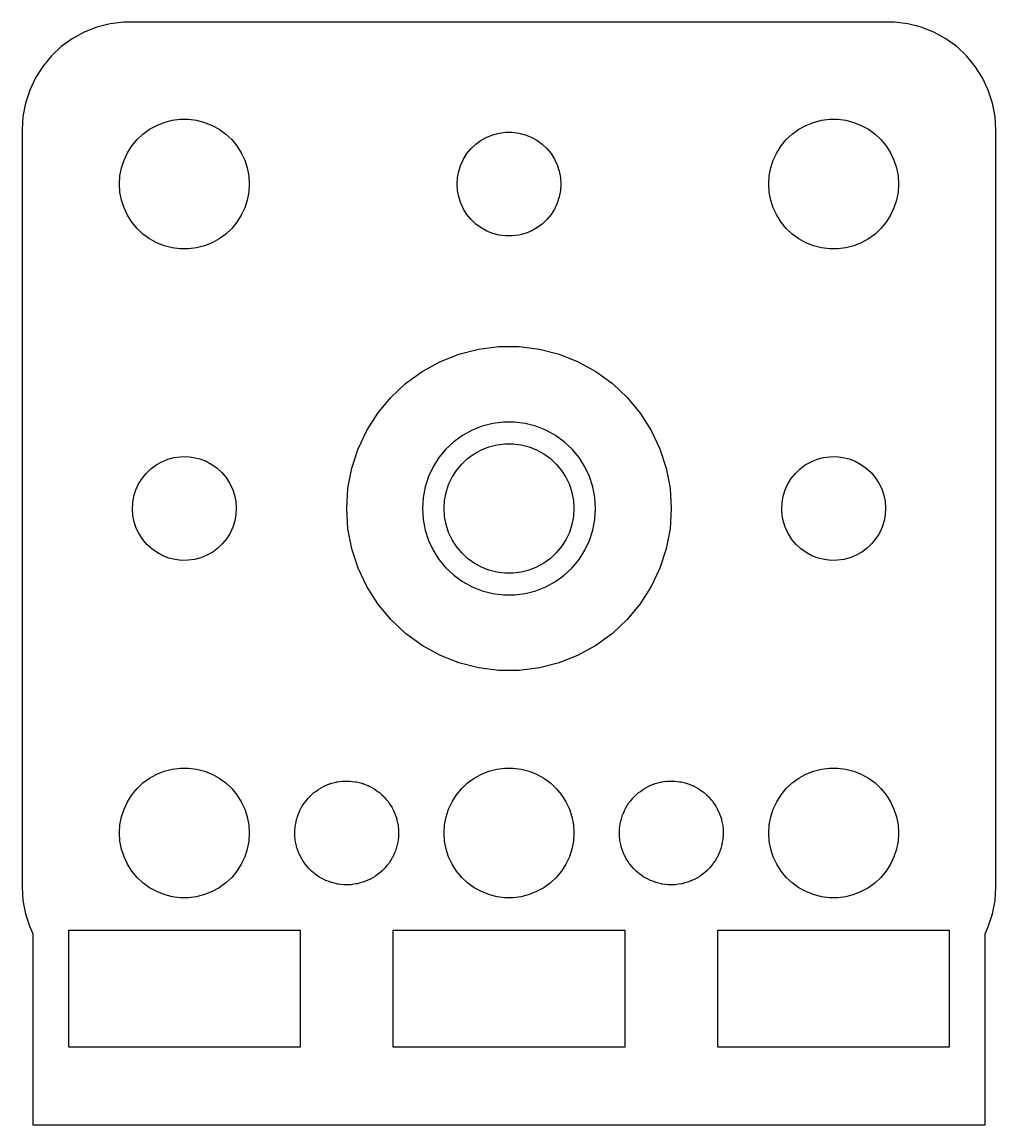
# Model space of a CAD drawing. Header units: metres. Extents: x -22 to 22, y -28 to 184.
# Drawn here: x -22.5 to 22.5, y -28.5 to 22.5 of the extents above; entities that cross this region are included whole.
import ezdxf

# ---------------------------------------------------------------- set-up
doc = ezdxf.new("R2010")
doc.units = ezdxf.units.M

msp = doc.modelspace()

# ---------------------------------------------------------------- linework, layer by layer
for p, q in [((-17.8139, 22.4901), (-18.4369, 22.4114)), ((17.8139, 22.4901), (-17.8139, 22.4901)), ((18.4369, 22.4114), (17.8139, 22.4901)), ((-19.6289, 22.0241), (-20.1791, 21.7216)), ((-19.0451, 22.2553), (-19.6289, 22.0241)), ((-18.4369, 22.4114), (-19.0451, 22.2553)), ((19.0451, 22.2553), (18.4369, 22.4114)), ((19.6289, 22.0241), (19.0451, 22.2553)), ((20.1791, 21.7216), (19.6289, 22.0241)), ((-20.1791, 21.7216), (-20.6871, 21.3526)), ((20.6871, 21.3526), (20.1791, 21.7216)), ((-21.1448, 20.9227), (-21.5451, 20.4389)), ((-20.6871, 21.3526), (-21.1448, 20.9227)), ((21.1448, 20.9227), (20.6871, 21.3526)), ((21.5451, 20.4389), (21.1448, 20.9227)), ((-21.5451, 20.4389), (-21.8815, 19.9088)), ((21.8815, 19.9088), (21.5451, 20.4389)), ((-21.8815, 19.9088), (-22.1489, 19.3406)), ((22.1489, 19.3406), (21.8815, 19.9088)), ((-22.1489, 19.3406), (-22.3429, 18.7434)), ((22.3429, 18.7434), (22.1489, 19.3406)), ((-22.3429, 18.7434), (-22.4606, 18.1267)), ((22.4606, 18.1267), (22.3429, 18.7434)), ((-22.4606, 18.1267), (-22.5, 17.5)), ((-16.2773, 17.7145), (-15.927, 17.8532)), ((-15.927, 17.8532), (-15.5621, 17.9469)), ((-15.5621, 17.9469), (-15.1884, 17.9941)), ((-15.1884, 17.9941), (-14.8116, 17.9941)), ((-14.8116, 17.9941), (-14.4379, 17.9469)), ((-14.4379, 17.9469), (-14.0729, 17.8532)), ((-14.0729, 17.8532), (-13.7227, 17.7145)), ((13.7227, 17.7145), (14.0729, 17.8532)), ((14.0729, 17.8532), (14.4379, 17.9469)), ((14.4379, 17.9469), (14.8116, 17.9941)), ((14.8116, 17.9941), (15.1884, 17.9941)), ((15.1884, 17.9941), (15.5621, 17.9469)), ((15.5621, 17.9469), (15.927, 17.8532)), ((15.927, 17.8532), (16.2773, 17.7145)), ((22.5, 17.5), (22.4606, 18.1267)), ((-22.5, 17.5), (-22.5, -17.5)), ((-16.9123, 17.3115), (-16.6075, 17.533)), ((-16.6075, 17.533), (-16.2773, 17.7145)), ((-13.7227, 17.7145), (-13.3925, 17.533)), ((-13.3925, 17.533), (-13.0877, 17.3115)), ((-0.741638, 17.2825), (-0.449707, 17.3575)), ((-0.449707, 17.3575), (-0.150696, 17.3953)), ((-0.150696, 17.3953), (0.150696, 17.3953)), ((0.150696, 17.3953), (0.449707, 17.3575)), ((0.449707, 17.3575), (0.741638, 17.2825)), ((13.0877, 17.3115), (13.3925, 17.533)), ((13.3925, 17.533), (13.7227, 17.7145)), ((16.2773, 17.7145), (16.6075, 17.533)), ((16.6075, 17.533), (16.9123, 17.3115)), ((22.5, -17.5), (22.5, 17.5)), ((-17.427, 16.7634), (-17.1869, 17.0536)), ((-17.1869, 17.0536), (-16.9123, 17.3115)), ((-13.0877, 17.3115), (-12.8131, 17.0536)), ((-12.8131, 17.0536), (-12.5729, 16.7634)), ((-1.74951, 16.6429), (-1.52982, 16.8492)), ((-1.52982, 16.8492), (-1.28598, 17.0264)), ((-1.28598, 17.0264), (-1.02187, 17.1716)), ((-1.02187, 17.1716), (-0.741638, 17.2825)), ((0.741638, 17.2825), (1.02187, 17.1716)), ((1.02187, 17.1716), (1.28598, 17.0264)), ((1.28598, 17.0264), (1.52982, 16.8492)), ((1.52982, 16.8492), (1.74951, 16.6429)), ((12.5729, 16.7634), (12.8131, 17.0536)), ((12.8131, 17.0536), (13.0877, 17.3115)), ((16.9123, 17.3115), (17.1869, 17.0536)), ((17.1869, 17.0536), (17.427, 16.7634)), ((-17.7893, 16.1044), (-17.6289, 16.4453)), ((-17.6289, 16.4453), (-17.427, 16.7634)), ((-12.5729, 16.7634), (-12.3711, 16.4453)), ((-12.3711, 16.4453), (-12.2107, 16.1044)), ((-2.10313, 16.1562), (-1.94164, 16.4107)), ((-1.94164, 16.4107), (-1.74951, 16.6429)), ((1.74951, 16.6429), (1.94164, 16.4107)), ((1.94164, 16.4107), (2.10313, 16.1562)), ((12.2107, 16.1044), (12.3711, 16.4453)), ((12.3711, 16.4453), (12.5729, 16.7634)), ((17.427, 16.7634), (17.6289, 16.4453)), ((17.6289, 16.4453), (17.7893, 16.1044)), ((-17.9057, 15.7461), (-17.7893, 16.1044)), ((-12.2107, 16.1044), (-12.0942, 15.7461)), ((-2.32458, 15.5968), (-2.23146, 15.8835)), ((-2.23146, 15.8835), (-2.10313, 16.1562)), ((2.10313, 16.1562), (2.23146, 15.8835)), ((2.23146, 15.8835), (2.32458, 15.5968)), ((12.0942, 15.7461), (12.2107, 16.1044)), ((17.7893, 16.1044), (17.9057, 15.7461)), ((-18, 15), (-17.9763, 15.376)), ((-17.9763, 15.376), (-17.9057, 15.7461)), ((-12.0942, 15.7461), (-12.0237, 15.376)), ((-12.0237, 15.376), (-12, 15)), ((-2.39999, 15), (-2.38107, 15.3008)), ((-2.38107, 15.3008), (-2.32458, 15.5968)), ((2.32458, 15.5968), (2.38107, 15.3008)), ((2.38107, 15.3008), (2.39999, 15)), ((12, 15), (12.0237, 15.376)), ((12.0237, 15.376), (12.0942, 15.7461)), ((17.9057, 15.7461), (17.9763, 15.376)), ((17.9763, 15.376), (18, 15)), ((-17.9763, 14.624), (-18, 15)), ((-12, 15), (-12.0237, 14.624)), ((-2.38107, 14.6992), (-2.39999, 15)), ((2.39999, 15), (2.38107, 14.6992)), ((12.0237, 14.624), (12, 15)), ((18, 15), (17.9763, 14.624)), ((-17.9057, 14.2539), (-17.9763, 14.624)), ((-12.0237, 14.624), (-12.0942, 14.2539)), ((-2.32458, 14.4031), (-2.38107, 14.6992)), ((-2.23146, 14.1165), (-2.32458, 14.4031)), ((2.32458, 14.4031), (2.23146, 14.1165)), ((2.38107, 14.6992), (2.32458, 14.4031)), ((12.0942, 14.2539), (12.0237, 14.624)), ((17.9763, 14.624), (17.9057, 14.2539)), ((-17.7893, 13.8956), (-17.9057, 14.2539)), ((-17.6289, 13.5547), (-17.7893, 13.8956)), ((-12.2107, 13.8956), (-12.3711, 13.5547)), ((-12.0942, 14.2539), (-12.2107, 13.8956)), ((-2.10313, 13.8438), (-2.23146, 14.1165)), ((-1.94164, 13.5893), (-2.10313, 13.8438)), ((2.10313, 13.8438), (1.94164, 13.5893)), ((2.23146, 14.1165), (2.10313, 13.8438)), ((12.2107, 13.8956), (12.0942, 14.2539)), ((12.3711, 13.5547), (12.2107, 13.8956)), ((17.7893, 13.8956), (17.6289, 13.5547)), ((17.9057, 14.2539), (17.7893, 13.8956)), ((-17.427, 13.2366), (-17.6289, 13.5547)), ((-12.3711, 13.5547), (-12.5729, 13.2366)), ((-1.74951, 13.3571), (-1.94164, 13.5893)), ((-1.52982, 13.1508), (-1.74951, 13.3571)), ((1.74951, 13.3571), (1.52982, 13.1508)), ((1.94164, 13.5893), (1.74951, 13.3571)), ((12.5729, 13.2366), (12.3711, 13.5547)), ((17.6289, 13.5547), (17.427, 13.2366)), ((-17.1869, 12.9464), (-17.427, 13.2366)), ((-16.9123, 12.6884), (-17.1869, 12.9464)), ((-12.8131, 12.9464), (-13.0877, 12.6884)), ((-12.5729, 13.2366), (-12.8131, 12.9464)), ((-1.28598, 12.9736), (-1.52982, 13.1508)), ((-1.02187, 12.8284), (-1.28598, 12.9736)), ((-0.741638, 12.7175), (-1.02187, 12.8284)), ((1.02187, 12.8284), (0.741638, 12.7175)), ((1.28598, 12.9736), (1.02187, 12.8284)), ((1.52982, 13.1508), (1.28598, 12.9736)), ((12.8131, 12.9464), (12.5729, 13.2366)), ((13.0877, 12.6884), (12.8131, 12.9464)), ((17.1869, 12.9464), (16.9123, 12.6884)), ((17.427, 13.2366), (17.1869, 12.9464)), ((-16.6075, 12.467), (-16.9123, 12.6884)), ((-16.2773, 12.2855), (-16.6075, 12.467)), ((-15.927, 12.1468), (-16.2773, 12.2855)), ((-13.7227, 12.2855), (-14.0729, 12.1468)), ((-13.3925, 12.467), (-13.7227, 12.2855)), ((-13.0877, 12.6884), (-13.3925, 12.467)), ((-0.449707, 12.6425), (-0.741638, 12.7175)), ((-0.150696, 12.6047), (-0.449707, 12.6425)), ((0.150696, 12.6047), (-0.150696, 12.6047)), ((0.449707, 12.6425), (0.150696, 12.6047)), ((0.741638, 12.7175), (0.449707, 12.6425)), ((13.3925, 12.467), (13.0877, 12.6884)), ((13.7227, 12.2855), (13.3925, 12.467)), ((14.0729, 12.1468), (13.7227, 12.2855)), ((16.2773, 12.2855), (15.927, 12.1468)), ((16.6075, 12.467), (16.2773, 12.2855)), ((16.9123, 12.6884), (16.6075, 12.467)), ((-15.5621, 12.0531), (-15.927, 12.1468)), ((-15.1884, 12.0059), (-15.5621, 12.0531)), ((-14.8116, 12.0059), (-15.1884, 12.0059)), ((-14.4379, 12.0531), (-14.8116, 12.0059)), ((-14.0729, 12.1468), (-14.4379, 12.0531)), ((14.4379, 12.0531), (14.0729, 12.1468)), ((14.8116, 12.0059), (14.4379, 12.0531)), ((15.1884, 12.0059), (14.8116, 12.0059)), ((15.5621, 12.0531), (15.1884, 12.0059)), ((15.927, 12.1468), (15.5621, 12.0531)), ((-2.31763, 7.13292), (-1.40535, 7.36714)), ((-1.40535, 7.36714), (-0.470917, 7.4852)), ((-0.470917, 7.4852), (0.470917, 7.4852)), ((0.470917, 7.4852), (1.40535, 7.36714)), ((1.40535, 7.36714), (2.31763, 7.13292)), ((-4.01869, 6.33246), (-3.19334, 6.78619)), ((-3.19334, 6.78619), (-2.31763, 7.13292)), ((2.31763, 7.13292), (3.19334, 6.78619)), ((3.19334, 6.78619), (4.01869, 6.33246)), ((-4.78067, 5.77884), (-4.01869, 6.33246)), ((4.01869, 6.33246), (4.78067, 5.77884)), ((-5.46725, 5.13409), (-4.78067, 5.77884)), ((4.78067, 5.77884), (5.46725, 5.13409)), ((-6.06763, 4.40839), (-5.46725, 5.13409)), ((5.46725, 5.13409), (6.06763, 4.40839)), ((-6.5723, 3.61314), (-6.06763, 4.40839)), ((6.06763, 4.40839), (6.5723, 3.61314)), ((-6.97331, 2.76093), (-6.5723, 3.61314)), ((-1.70311, 3.61929), (-2.1433, 3.3773)), ((-1.23605, 3.80421), (-1.70311, 3.61929)), ((-0.749512, 3.92914), (-1.23605, 3.80421)), ((-0.25116, 3.9921), (-0.749512, 3.92914)), ((0.25116, 3.9921), (-0.25116, 3.9921)), ((0.749512, 3.92914), (0.25116, 3.9921)), ((1.23605, 3.80421), (0.749512, 3.92914)), ((1.70311, 3.61929), (1.23605, 3.80421)), ((2.1433, 3.3773), (1.70311, 3.61929)), ((6.5723, 3.61314), (6.97331, 2.76093)), ((-2.54968, 3.08205), (-2.91586, 2.73817)), ((-2.1433, 3.3773), (-2.54968, 3.08205)), ((2.54968, 3.08205), (2.1433, 3.3773)), ((2.91586, 2.73817), (2.54968, 3.08205)), ((-7.26436, 1.86517), (-6.97331, 2.76093)), ((-2.91586, 2.73817), (-3.23605, 2.35114)), ((-1.60747, 2.53297), (-1.27733, 2.71448)), ((-1.27733, 2.71448), (-0.927048, 2.85316)), ((-0.927048, 2.85316), (-0.562134, 2.94685)), ((-0.562134, 2.94685), (-0.18837, 2.99408)), ((-0.18837, 2.99408), (0.18837, 2.99408)), ((0.18837, 2.99408), (0.562134, 2.94685)), ((0.562134, 2.94685), (0.927048, 2.85316)), ((0.927048, 2.85316), (1.27733, 2.71448)), ((1.27733, 2.71448), (1.60747, 2.53297)), ((3.23605, 2.35114), (2.91586, 2.73817)), ((6.97331, 2.76093), (7.26436, 1.86517)), ((-16.3071, 2.0128), (-16.0445, 2.16075)), ((-16.0445, 2.16075), (-15.7655, 2.27464)), ((-15.7655, 2.27464), (-15.4744, 2.35265)), ((-15.4744, 2.35265), (-15.1758, 2.39355)), ((-15.1758, 2.39355), (-14.8744, 2.3967)), ((-14.8744, 2.3967), (-14.575, 2.36206)), ((-14.575, 2.36206), (-14.2823, 2.29018)), ((-14.2823, 2.29018), (-14.0009, 2.18216)), ((-14.0009, 2.18216), (-13.7353, 2.03973)), ((-13.7353, 2.03973), (-13.4896, 1.86514)), ((-3.23605, 2.35114), (-3.50522, 1.927)), ((-2.42705, 1.76335), (-2.1869, 2.05363)), ((-2.1869, 2.05363), (-1.91226, 2.31154)), ((-1.91226, 2.31154), (-1.60747, 2.53297)), ((1.60747, 2.53297), (1.91226, 2.31154)), ((1.91226, 2.31154), (2.1869, 2.05363)), ((2.1869, 2.05363), (2.42705, 1.76335)), ((3.50522, 1.927), (3.23605, 2.35114)), ((13.6929, 2.0128), (13.9554, 2.16075)), ((13.9554, 2.16075), (14.2345, 2.27464)), ((14.2345, 2.27464), (14.5256, 2.35265)), ((14.5256, 2.35265), (14.8242, 2.39355)), ((14.8242, 2.39355), (15.1256, 2.3967)), ((15.1256, 2.3967), (15.425, 2.36206)), ((15.425, 2.36206), (15.7177, 2.29018)), ((15.7177, 2.29018), (15.9991, 2.18216)), ((15.9991, 2.18216), (16.2647, 2.03973)), ((16.2647, 2.03973), (16.5104, 1.86514)), ((-16.9563, 1.39027), (-16.7666, 1.6245)), ((-16.7666, 1.6245), (-16.5491, 1.8331)), ((-16.5491, 1.8331), (-16.3071, 2.0128)), ((-13.4896, 1.86514), (-13.2678, 1.66113)), ((-13.2678, 1.66113), (-13.0732, 1.43094)), ((-7.44086, 0.939987), (-7.26436, 1.86517)), ((-3.50522, 1.927), (-3.7191, 1.47249)), ((-2.62891, 1.44525), (-2.42705, 1.76335)), ((2.42705, 1.76335), (2.62891, 1.44525)), ((3.7191, 1.47249), (3.50522, 1.927)), ((7.26436, 1.86517), (7.44086, 0.939987)), ((13.0437, 1.39027), (13.2334, 1.6245)), ((13.2334, 1.6245), (13.4509, 1.8331)), ((13.4509, 1.8331), (13.6929, 2.0128)), ((16.5104, 1.86514), (16.7322, 1.66113)), ((16.7322, 1.66113), (16.9268, 1.43094)), ((-17.2406, 0.860077), (-17.1151, 1.13411)), ((-17.1151, 1.13411), (-16.9563, 1.39027)), ((-13.0732, 1.43094), (-12.9091, 1.17816)), ((-12.9091, 1.17816), (-12.7779, 0.906815)), ((-3.7191, 1.47249), (-3.87433, 0.994751)), ((-2.90575, 0.746063), (-2.78932, 1.10437)), ((-2.78932, 1.10437), (-2.62891, 1.44525)), ((2.62891, 1.44525), (2.78932, 1.10437)), ((2.78932, 1.10437), (2.90575, 0.746063)), ((3.87433, 0.994751), (3.7191, 1.47249)), ((12.7594, 0.860077), (12.8849, 1.13411)), ((12.8849, 1.13411), (13.0437, 1.39027)), ((16.9268, 1.43094), (17.0909, 1.17816)), ((17.0909, 1.17816), (17.2221, 0.906815)), ((-17.3841, 0.275848), (-17.3307, 0.572479)), ((-17.3307, 0.572479), (-17.2406, 0.860077)), ((-12.7779, 0.906815), (-12.6818, 0.621155)), ((-12.6818, 0.621155), (-12.6222, 0.325714)), ((-7.5, 0), (-7.44086, 0.939987)), ((-3.87433, 0.994751), (-3.96844, 0.501328)), ((-2.97633, 0.375992), (-2.90575, 0.746063)), ((2.90575, 0.746063), (2.97633, 0.375992)), ((3.96844, 0.501328), (3.87433, 0.994751)), ((7.44086, 0.939987), (7.5, 0)), ((12.6159, 0.275848), (12.6693, 0.572479)), ((12.6693, 0.572479), (12.7594, 0.860077)), ((17.2221, 0.906815), (17.3182, 0.621155)), ((17.3182, 0.621155), (17.3778, 0.325714)), ((-17.3999, -0.025131), (-17.3841, 0.275848)), ((-12.6222, 0.325714), (-12.6001, 0.025131)), ((-12.6001, 0.025131), (-12.6159, -0.275848)), ((-7.44086, -0.939987), (-7.5, 0)), ((-3.96844, 0.501328), (-4, 0)), ((-4, 0), (-3.96844, -0.501328)), ((-3, 0), (-2.97633, 0.375992)), ((-2.97633, -0.375992), (-3, 0)), ((2.97633, 0.375992), (3, 0)), ((3, 0), (2.97633, -0.375992)), ((4, 0), (3.96844, 0.501328)), ((3.96844, -0.501328), (4, 0)), ((7.5, 0), (7.44086, -0.939987)), ((12.6001, -0.025131), (12.6159, 0.275848)), ((17.3778, 0.325714), (17.3999, 0.025131)), ((17.3999, 0.025131), (17.3841, -0.275848)), ((-17.3778, -0.325714), (-17.3999, -0.025131)), ((-17.3182, -0.621155), (-17.3778, -0.325714)), ((-12.6159, -0.275848), (-12.6693, -0.572479)), ((-3.96844, -0.501328), (-3.87433, -0.994751)), ((-2.90575, -0.746063), (-2.97633, -0.375992)), ((2.97633, -0.375992), (2.90575, -0.746063)), ((3.87433, -0.994751), (3.96844, -0.501328)), ((12.6222, -0.325714), (12.6001, -0.025131)), ((12.6818, -0.621155), (12.6222, -0.325714)), ((17.3841, -0.275848), (17.3307, -0.572479)), ((-17.2221, -0.906815), (-17.3182, -0.621155)), ((-17.0909, -1.17816), (-17.2221, -0.906815)), ((-12.7594, -0.860077), (-12.8849, -1.13411)), ((-12.6693, -0.572479), (-12.7594, -0.860077)), ((-7.26436, -1.86517), (-7.44086, -0.939987)), ((-3.87433, -0.994751), (-3.7191, -1.47249)), ((-2.78932, -1.10437), (-2.90575, -0.746063)), ((2.90575, -0.746063), (2.78932, -1.10437)), ((3.7191, -1.47249), (3.87433, -0.994751)), ((7.44086, -0.939987), (7.26436, -1.86517)), ((12.7779, -0.906815), (12.6818, -0.621155)), ((12.9091, -1.17816), (12.7779, -0.906815)), ((17.2406, -0.860077), (17.1151, -1.13411)), ((17.3307, -0.572479), (17.2406, -0.860077)), ((-16.9268, -1.43094), (-17.0909, -1.17816)), ((-16.7322, -1.66113), (-16.9268, -1.43094)), ((-13.0437, -1.39027), (-13.2334, -1.6245)), ((-12.8849, -1.13411), (-13.0437, -1.39027)), ((-3.7191, -1.47249), (-3.50522, -1.927)), ((-2.62891, -1.44525), (-2.78932, -1.10437)), ((-2.42705, -1.76335), (-2.62891, -1.44525)), ((2.62891, -1.44525), (2.42705, -1.76335)), ((2.78932, -1.10437), (2.62891, -1.44525)), ((3.50522, -1.927), (3.7191, -1.47249)), ((13.0732, -1.43094), (12.9091, -1.17816)), ((13.2678, -1.66113), (13.0732, -1.43094)), ((16.9563, -1.39027), (16.7666, -1.6245)), ((17.1151, -1.13411), (16.9563, -1.39027)), ((-16.5104, -1.86514), (-16.7322, -1.66113)), ((-16.2647, -2.03973), (-16.5104, -1.86514)), ((-13.6929, -2.0128), (-13.9554, -2.16075)), ((-13.4509, -1.8331), (-13.6929, -2.0128)), ((-13.2334, -1.6245), (-13.4509, -1.8331)), ((-6.97331, -2.76093), (-7.26436, -1.86517)), ((-3.50522, -1.927), (-3.23605, -2.35114)), ((-2.1869, -2.05363), (-2.42705, -1.76335)), ((2.42705, -1.76335), (2.1869, -2.05363)), ((3.23605, -2.35114), (3.50522, -1.927)), ((7.26436, -1.86517), (6.97331, -2.76093)), ((13.4896, -1.86514), (13.2678, -1.66113)), ((13.7353, -2.03973), (13.4896, -1.86514)), ((16.3071, -2.0128), (16.0445, -2.16075)), ((16.5491, -1.8331), (16.3071, -2.0128)), ((16.7666, -1.6245), (16.5491, -1.8331)), ((-15.9991, -2.18216), (-16.2647, -2.03973)), ((-15.7177, -2.29018), (-15.9991, -2.18216)), ((-15.425, -2.36206), (-15.7177, -2.29018)), ((-15.1256, -2.3967), (-15.425, -2.36206)), ((-14.8242, -2.39355), (-15.1256, -2.3967)), ((-14.5256, -2.35265), (-14.8242, -2.39355)), ((-14.2345, -2.27464), (-14.5256, -2.35265)), ((-13.9554, -2.16075), (-14.2345, -2.27464)), ((-3.23605, -2.35114), (-2.91586, -2.73817)), ((-1.91226, -2.31154), (-2.1869, -2.05363)), ((-1.60747, -2.53297), (-1.91226, -2.31154)), ((-1.27733, -2.71448), (-1.60747, -2.53297)), ((1.60747, -2.53297), (1.27733, -2.71448)), ((1.91226, -2.31154), (1.60747, -2.53297)), ((2.1869, -2.05363), (1.91226, -2.31154)), ((2.91586, -2.73817), (3.23605, -2.35114)), ((14.0009, -2.18216), (13.7353, -2.03973)), ((14.2823, -2.29018), (14.0009, -2.18216)), ((14.575, -2.36206), (14.2823, -2.29018)), ((14.8744, -2.3967), (14.575, -2.36206)), ((15.1758, -2.39355), (14.8744, -2.3967)), ((15.4744, -2.35265), (15.1758, -2.39355)), ((15.7655, -2.27464), (15.4744, -2.35265)), ((16.0445, -2.16075), (15.7655, -2.27464)), ((-6.5723, -3.61314), (-6.97331, -2.76093)), ((-2.91586, -2.73817), (-2.54968, -3.08205)), ((-0.927048, -2.85316), (-1.27733, -2.71448)), ((-0.562134, -2.94685), (-0.927048, -2.85316)), ((-0.18837, -2.99408), (-0.562134, -2.94685)), ((0.18837, -2.99408), (-0.18837, -2.99408)), ((0.562134, -2.94685), (0.18837, -2.99408)), ((0.927048, -2.85316), (0.562134, -2.94685)), ((1.27733, -2.71448), (0.927048, -2.85316)), ((2.54968, -3.08205), (2.91586, -2.73817)), ((6.97331, -2.76093), (6.5723, -3.61314)), ((-2.54968, -3.08205), (-2.1433, -3.3773)), ((-2.1433, -3.3773), (-1.70311, -3.61929)), ((1.70311, -3.61929), (2.1433, -3.3773)), ((2.1433, -3.3773), (2.54968, -3.08205)), ((-6.06763, -4.40839), (-6.5723, -3.61314)), ((-1.70311, -3.61929), (-1.23605, -3.80421)), ((-1.23605, -3.80421), (-0.749512, -3.92914)), ((-0.749512, -3.92914), (-0.25116, -3.9921)), ((-0.25116, -3.9921), (0.25116, -3.9921)), ((0.25116, -3.9921), (0.749512, -3.92914)), ((0.749512, -3.92914), (1.23605, -3.80421)), ((1.23605, -3.80421), (1.70311, -3.61929)), ((6.5723, -3.61314), (6.06763, -4.40839)), ((-5.46725, -5.13409), (-6.06763, -4.40839)), ((6.06763, -4.40839), (5.46725, -5.13409)), ((-4.78067, -5.77884), (-5.46725, -5.13409)), ((5.46725, -5.13409), (4.78067, -5.77884)), ((-4.01869, -6.33246), (-4.78067, -5.77884)), ((4.78067, -5.77884), (4.01869, -6.33246)), ((-3.19334, -6.78619), (-4.01869, -6.33246)), ((4.01869, -6.33246), (3.19334, -6.78619)), ((-2.31763, -7.13292), (-3.19334, -6.78619)), ((-1.40535, -7.36714), (-2.31763, -7.13292)), ((2.31763, -7.13292), (1.40535, -7.36714)), ((3.19334, -6.78619), (2.31763, -7.13292)), ((-0.470917, -7.4852), (-1.40535, -7.36714)), ((0.470917, -7.4852), (-0.470917, -7.4852)), ((1.40535, -7.36714), (0.470917, -7.4852)), ((-16.2773, -12.2855), (-15.927, -12.1468)), ((-15.927, -12.1468), (-15.5621, -12.0531)), ((-15.5621, -12.0531), (-15.1884, -12.0059)), ((-15.1884, -12.0059), (-14.8116, -12.0059)), ((-14.8116, -12.0059), (-14.4379, -12.0531)), ((-14.4379, -12.0531), (-14.0729, -12.1468)), ((-14.0729, -12.1468), (-13.7227, -12.2855)), ((-1.27733, -12.2855), (-0.927048, -12.1468)), ((-0.927048, -12.1468), (-0.562134, -12.0531)), ((-0.562134, -12.0531), (-0.18837, -12.0059)), ((-0.18837, -12.0059), (0.18837, -12.0059)), ((0.18837, -12.0059), (0.562134, -12.0531)), ((0.562134, -12.0531), (0.927048, -12.1468)), ((0.927048, -12.1468), (1.27733, -12.2855)), ((13.7227, -12.2855), (14.0729, -12.1468)), ((14.0729, -12.1468), (14.4379, -12.0531)), ((14.4379, -12.0531), (14.8116, -12.0059)), ((14.8116, -12.0059), (15.1884, -12.0059)), ((15.1884, -12.0059), (15.5621, -12.0531)), ((15.5621, -12.0531), (15.927, -12.1468)), ((15.927, -12.1468), (16.2773, -12.2855)), ((-17.1869, -12.9464), (-16.9123, -12.6884)), ((-16.9123, -12.6884), (-16.6075, -12.467)), ((-16.6075, -12.467), (-16.2773, -12.2855)), ((-13.7227, -12.2855), (-13.3925, -12.467)), ((-13.3925, -12.467), (-13.0877, -12.6884)), ((-13.0877, -12.6884), (-12.8131, -12.9464)), ((-8.40508, -12.7822), (-8.28928, -12.7335)), ((-8.28928, -12.7335), (-8.26503, -12.7267)), ((-8.26503, -12.7267), (-8.24164, -12.7175)), ((-8.24164, -12.7175), (-8.11996, -12.6862)), ((-8.11996, -12.6862), (-7.99898, -12.6524)), ((-7.99898, -12.6524), (-7.97408, -12.6488)), ((-7.97408, -12.6488), (-7.94971, -12.6425)), ((-7.94971, -12.6425), (-7.8251, -12.6268)), ((-7.8251, -12.6268), (-7.70082, -12.6084)), ((-7.70082, -12.6084), (-7.67566, -12.6079)), ((-7.67566, -12.6079), (-7.6507, -12.6047)), ((-7.6507, -12.6047), (-7.52507, -12.6047)), ((-7.52507, -12.6047), (-7.39949, -12.6021)), ((-7.39949, -12.6021), (-7.37447, -12.6047)), ((-7.37447, -12.6047), (-7.34929, -12.6047)), ((-7.34929, -12.6047), (-7.22467, -12.6205)), ((-7.22467, -12.6205), (-7.09975, -12.6336)), ((-7.09975, -12.6336), (-7.07524, -12.6393)), ((-7.07524, -12.6393), (-7.05028, -12.6425)), ((-7.05028, -12.6425), (-6.92862, -12.6737)), ((-6.92862, -12.6737), (-6.80632, -12.7024)), ((-6.80632, -12.7024), (-6.78273, -12.7112)), ((-6.78273, -12.7112), (-6.75835, -12.7175)), ((-6.75835, -12.7175), (-6.64157, -12.7637)), ((-2.1869, -12.9464), (-1.91226, -12.6884)), ((-1.91226, -12.6884), (-1.60747, -12.467)), ((-1.60747, -12.467), (-1.27733, -12.2855)), ((1.27733, -12.2855), (1.60747, -12.467)), ((1.60747, -12.467), (1.91226, -12.6884)), ((1.91226, -12.6884), (2.1869, -12.9464)), ((6.59491, -12.7822), (6.71071, -12.7335)), ((6.71071, -12.7335), (6.73495, -12.7267)), ((6.73495, -12.7267), (6.75835, -12.7175)), ((6.75835, -12.7175), (6.88002, -12.6862)), ((6.88002, -12.6862), (7.00101, -12.6524)), ((7.00101, -12.6524), (7.02591, -12.6488)), ((7.02591, -12.6488), (7.05028, -12.6425)), ((7.05028, -12.6425), (7.17488, -12.6268)), ((7.17488, -12.6268), (7.29916, -12.6084)), ((7.29916, -12.6084), (7.32433, -12.6079)), ((7.32433, -12.6079), (7.34929, -12.6047)), ((7.34929, -12.6047), (7.47491, -12.6047)), ((7.47491, -12.6047), (7.60049, -12.6021)), ((7.60049, -12.6021), (7.62552, -12.6047)), ((7.62552, -12.6047), (7.6507, -12.6047)), ((7.6507, -12.6047), (7.77531, -12.6205)), ((7.77531, -12.6205), (7.90024, -12.6336)), ((7.90024, -12.6336), (7.92474, -12.6393)), ((7.92474, -12.6393), (7.94971, -12.6425)), ((7.94971, -12.6425), (8.07137, -12.6737)), ((8.07137, -12.6737), (8.19366, -12.7024)), ((8.19366, -12.7024), (8.21725, -12.7112)), ((8.21725, -12.7112), (8.24164, -12.7175)), ((8.24164, -12.7175), (8.35841, -12.7637)), ((12.8131, -12.9464), (13.0877, -12.6884)), ((13.0877, -12.6884), (13.3925, -12.467)), ((13.3925, -12.467), (13.7227, -12.2855)), ((16.2773, -12.2855), (16.6075, -12.467)), ((16.6075, -12.467), (16.9123, -12.6884)), ((16.9123, -12.6884), (17.1869, -12.9464)), ((-17.6289, -13.5547), (-17.427, -13.2366)), ((-17.427, -13.2366), (-17.1869, -12.9464)), ((-12.8131, -12.9464), (-12.5729, -13.2366)), ((-12.5729, -13.2366), (-12.3711, -13.5547)), ((-9.15794, -13.2711), (-9.06821, -13.1832)), ((-9.06821, -13.1832), (-9.04816, -13.168)), ((-9.04816, -13.168), (-9.02982, -13.1508)), ((-9.02982, -13.1508), (-8.92818, -13.0769)), ((-8.92818, -13.0769), (-8.82812, -13.001)), ((-8.82812, -13.001), (-8.80634, -12.9884)), ((-8.80634, -12.9884), (-8.78598, -12.9736)), ((-8.78598, -12.9736), (-8.67592, -12.9131)), ((-8.67592, -12.9131), (-8.56712, -12.8503)), ((-8.56712, -12.8503), (-8.54391, -12.8405)), ((-8.54391, -12.8405), (-8.52187, -12.8284)), ((-8.52187, -12.8284), (-8.40508, -12.7822)), ((-6.64157, -12.7637), (-6.52382, -12.8075)), ((-6.52382, -12.8075), (-6.50151, -12.8191)), ((-6.50151, -12.8191), (-6.47812, -12.8284)), ((-6.47812, -12.8284), (-6.36806, -12.8889)), ((-6.36806, -12.8889), (-6.25673, -12.9471)), ((-6.25673, -12.9471), (-6.23607, -12.9615)), ((-6.23607, -12.9615), (-6.214, -12.9736)), ((-6.214, -12.9736), (-6.11238, -13.0474)), ((-6.11238, -13.0474), (-6.00923, -13.1191)), ((-6.00923, -13.1191), (-5.99054, -13.136)), ((-5.99054, -13.136), (-5.97017, -13.1508)), ((-5.97017, -13.1508), (-5.87862, -13.2367)), ((-5.87862, -13.2367), (-5.78526, -13.3208)), ((-2.62891, -13.5547), (-2.42705, -13.2366)), ((-2.42705, -13.2366), (-2.1869, -12.9464)), ((2.1869, -12.9464), (2.42705, -13.2366)), ((2.42705, -13.2366), (2.62891, -13.5547)), ((5.84204, -13.2711), (5.93178, -13.1832)), ((5.93178, -13.1832), (5.95183, -13.168)), ((5.95183, -13.168), (5.97017, -13.1508)), ((5.97017, -13.1508), (6.07181, -13.0769)), ((6.07181, -13.0769), (6.17186, -13.001)), ((6.17186, -13.001), (6.19365, -12.9884)), ((6.19365, -12.9884), (6.214, -12.9736)), ((6.214, -12.9736), (6.32407, -12.9131)), ((6.32407, -12.9131), (6.43286, -12.8503)), ((6.43286, -12.8503), (6.45607, -12.8405)), ((6.45607, -12.8405), (6.47812, -12.8284)), ((6.47812, -12.8284), (6.59491, -12.7822)), ((8.35841, -12.7637), (8.47617, -12.8075)), ((8.47617, -12.8075), (8.49847, -12.8191)), ((8.49847, -12.8191), (8.52187, -12.8284)), ((8.52187, -12.8284), (8.63193, -12.8889)), ((8.63193, -12.8889), (8.74326, -12.9471)), ((8.74326, -12.9471), (8.76392, -12.9615)), ((8.76392, -12.9615), (8.78598, -12.9736)), ((8.78598, -12.9736), (8.8876, -13.0474)), ((8.8876, -13.0474), (8.99075, -13.1191)), ((8.99075, -13.1191), (9.00945, -13.136)), ((9.00945, -13.136), (9.02982, -13.1508)), ((9.02982, -13.1508), (9.12137, -13.2367)), ((9.12137, -13.2367), (9.21472, -13.3208)), ((12.3711, -13.5547), (12.5729, -13.2366)), ((12.5729, -13.2366), (12.8131, -12.9464)), ((17.1869, -12.9464), (17.427, -13.2366)), ((17.427, -13.2366), (17.6289, -13.5547)), ((-17.7893, -13.8956), (-17.6289, -13.5547)), ((-12.3711, -13.5547), (-12.2107, -13.8956)), ((-9.60313, -13.8438), (-9.53583, -13.7377)), ((-9.53583, -13.7377), (-9.47075, -13.6303)), ((-9.47075, -13.6303), (-9.45512, -13.6105)), ((-9.45512, -13.6105), (-9.44164, -13.5893)), ((-9.44164, -13.5893), (-9.36157, -13.4925)), ((-9.36157, -13.4925), (-9.28354, -13.3941)), ((-9.28354, -13.3941), (-9.26556, -13.3765)), ((-9.26556, -13.3765), (-9.24951, -13.3571)), ((-9.24951, -13.3571), (-9.15794, -13.2711)), ((-5.78526, -13.3208), (-5.76881, -13.3399)), ((-5.76881, -13.3399), (-5.75047, -13.3571)), ((-5.75047, -13.3571), (-5.67041, -13.4539)), ((-5.67041, -13.4539), (-5.58832, -13.549)), ((-5.58832, -13.549), (-5.57439, -13.5699)), ((-5.57439, -13.5699), (-5.55835, -13.5893)), ((-5.55835, -13.5893), (-5.49106, -13.6953)), ((-5.49106, -13.6953), (-5.42152, -13.8)), ((-2.78932, -13.8956), (-2.62891, -13.5547)), ((2.62891, -13.5547), (2.78932, -13.8956)), ((5.39685, -13.8438), (5.46416, -13.7377)), ((5.46416, -13.7377), (5.52924, -13.6303)), ((5.52924, -13.6303), (5.54486, -13.6105)), ((5.54486, -13.6105), (5.55835, -13.5893)), ((5.55835, -13.5893), (5.63841, -13.4925)), ((5.63841, -13.4925), (5.71645, -13.3941)), ((5.71645, -13.3941), (5.73442, -13.3765)), ((5.73442, -13.3765), (5.75047, -13.3571)), ((5.75047, -13.3571), (5.84204, -13.2711)), ((9.21472, -13.3208), (9.23117, -13.3399)), ((9.23117, -13.3399), (9.24951, -13.3571)), ((9.24951, -13.3571), (9.32957, -13.4539)), ((9.32957, -13.4539), (9.41167, -13.549)), ((9.41167, -13.549), (9.4256, -13.5699)), ((9.4256, -13.5699), (9.44164, -13.5893)), ((9.44164, -13.5893), (9.50893, -13.6953)), ((9.50893, -13.6953), (9.57846, -13.8)), ((12.2107, -13.8956), (12.3711, -13.5547)), ((17.6289, -13.5547), (17.7893, -13.8956)), ((-17.9763, -14.624), (-17.9057, -14.2539)), ((-17.9057, -14.2539), (-17.7893, -13.8956)), ((-12.2107, -13.8956), (-12.0942, -14.2539)), ((-12.0942, -14.2539), (-12.0237, -14.624)), ((-9.78577, -14.2837), (-9.74947, -14.1634)), ((-9.74947, -14.1634), (-9.73923, -14.1404)), ((-9.73923, -14.1404), (-9.73146, -14.1165)), ((-9.73146, -14.1165), (-9.67798, -14.0029)), ((-9.67798, -14.0029), (-9.62688, -13.8881)), ((-9.62688, -13.8881), (-9.61385, -13.8665)), ((-9.61385, -13.8665), (-9.60313, -13.8438)), ((-5.42152, -13.8), (-5.41034, -13.8225)), ((-5.41034, -13.8225), (-5.39685, -13.8438)), ((-5.39685, -13.8438), (-5.34338, -13.9574)), ((-5.34338, -13.9574), (-5.28752, -14.07)), ((-5.28752, -14.07), (-5.27925, -14.0937)), ((-5.27925, -14.0937), (-5.26852, -14.1165)), ((-5.26852, -14.1165), (-5.22971, -14.236)), ((-5.22971, -14.236), (-5.1884, -14.3546)), ((-2.97633, -14.624), (-2.90575, -14.2539)), ((-2.90575, -14.2539), (-2.78932, -13.8956)), ((2.78932, -13.8956), (2.90575, -14.2539)), ((2.90575, -14.2539), (2.97633, -14.624)), ((5.21422, -14.2837), (5.25052, -14.1634)), ((5.25052, -14.1634), (5.26076, -14.1404)), ((5.26076, -14.1404), (5.26852, -14.1165)), ((5.26852, -14.1165), (5.32201, -14.0029)), ((5.32201, -14.0029), (5.37311, -13.8881)), ((5.37311, -13.8881), (5.38614, -13.8665)), ((5.38614, -13.8665), (5.39685, -13.8438)), ((9.57846, -13.8), (9.58965, -13.8225)), ((9.58965, -13.8225), (9.60313, -13.8438)), ((9.60313, -13.8438), (9.6566, -13.9574)), ((9.6566, -13.9574), (9.71246, -14.07)), ((9.71246, -14.07), (9.72073, -14.0937)), ((9.72073, -14.0937), (9.73146, -14.1165)), ((9.73146, -14.1165), (9.77028, -14.236)), ((9.77028, -14.236), (9.81158, -14.3546)), ((12.0237, -14.624), (12.0942, -14.2539)), ((12.0942, -14.2539), (12.2107, -13.8956)), ((17.7893, -13.8956), (17.9057, -14.2539)), ((17.9057, -14.2539), (17.9763, -14.624)), ((-18, -15), (-17.9763, -14.624)), ((-12.0237, -14.624), (-12, -15)), ((-9.89211, -14.8746), (-9.88684, -14.7491)), ((-9.88684, -14.7491), (-9.88264, -14.7243)), ((-9.88264, -14.7243), (-9.88107, -14.6992)), ((-9.88107, -14.6992), (-9.85753, -14.5758)), ((-9.85753, -14.5758), (-9.83658, -14.452)), ((-9.83658, -14.452), (-9.82932, -14.4279)), ((-9.82932, -14.4279), (-9.82458, -14.4031)), ((-9.82458, -14.4031), (-9.78577, -14.2837)), ((-5.1884, -14.3546), (-5.18317, -14.3792)), ((-5.18317, -14.3792), (-5.1754, -14.4031)), ((-5.1754, -14.4031), (-5.15186, -14.5265)), ((-5.15186, -14.5265), (-5.12573, -14.6494)), ((-5.12573, -14.6494), (-5.12363, -14.6745)), ((-5.12363, -14.6745), (-5.11891, -14.6992)), ((-5.11891, -14.6992), (-5.11102, -14.8246)), ((-3, -15), (-2.97633, -14.624)), ((2.97633, -14.624), (3, -15)), ((5.10788, -14.8746), (5.11314, -14.7491)), ((5.11314, -14.7491), (5.11734, -14.7243)), ((5.11734, -14.7243), (5.11891, -14.6992)), ((5.11891, -14.6992), (5.14246, -14.5758)), ((5.14246, -14.5758), (5.16341, -14.452)), ((5.16341, -14.452), (5.17067, -14.4279)), ((5.17067, -14.4279), (5.1754, -14.4031)), ((5.1754, -14.4031), (5.21422, -14.2837)), ((9.81158, -14.3546), (9.81682, -14.3792)), ((9.81682, -14.3792), (9.82458, -14.4031)), ((9.82458, -14.4031), (9.84813, -14.5265)), ((9.84813, -14.5265), (9.87425, -14.6494)), ((9.87425, -14.6494), (9.87636, -14.6745)), ((9.87636, -14.6745), (9.88107, -14.6992)), ((9.88107, -14.6992), (9.88896, -14.8246)), ((12, -15), (12.0237, -14.624)), ((17.9763, -14.624), (18, -15)), ((-17.9763, -15.376), (-18, -15)), ((-12, -15), (-12.0237, -15.376)), ((-9.89999, -15), (-9.89211, -14.8746)), ((-9.89841, -15.0251), (-9.89999, -15)), ((-9.89946, -15.0502), (-9.89841, -15.0251)), ((-9.88896, -15.1754), (-9.89946, -15.0502)), ((-9.88107, -15.3008), (-9.88896, -15.1754)), ((-5.11734, -15.2757), (-5.11891, -15.3008)), ((-5.11314, -15.2509), (-5.11734, -15.2757)), ((-5.10788, -15.1254), (-5.11314, -15.2509)), ((-5.11102, -14.8246), (-5.10052, -14.9497)), ((-5.09999, -15), (-5.10788, -15.1254)), ((-5.10052, -14.9497), (-5.10158, -14.9749)), ((-5.10158, -14.9749), (-5.09999, -15)), ((-2.97633, -15.376), (-3, -15)), ((3, -15), (2.97633, -15.376)), ((5.09999, -15), (5.10788, -14.8746)), ((5.10158, -15.0251), (5.09999, -15)), ((5.10052, -15.0502), (5.10158, -15.0251)), ((5.11102, -15.1754), (5.10052, -15.0502)), ((5.11891, -15.3008), (5.11102, -15.1754)), ((9.88264, -15.2757), (9.88107, -15.3008)), ((9.88684, -15.2509), (9.88264, -15.2757)), ((9.89211, -15.1254), (9.88684, -15.2509)), ((9.88896, -14.8246), (9.89946, -14.9497)), ((9.89999, -15), (9.89211, -15.1254)), ((9.89946, -14.9497), (9.89841, -14.9749)), ((9.89841, -14.9749), (9.89999, -15)), ((12.0237, -15.376), (12, -15)), ((18, -15), (17.9763, -15.376)), ((-17.9057, -15.7461), (-17.9763, -15.376)), ((-17.7893, -16.1044), (-17.9057, -15.7461)), ((-12.0942, -15.7461), (-12.2107, -16.1044)), ((-12.0237, -15.376), (-12.0942, -15.7461)), ((-9.87636, -15.3255), (-9.88107, -15.3008)), ((-9.87425, -15.3506), (-9.87636, -15.3255)), ((-9.84813, -15.4734), (-9.87425, -15.3506)), ((-9.82458, -15.5968), (-9.84813, -15.4734)), ((-9.81682, -15.6208), (-9.82458, -15.5968)), ((-9.81158, -15.6454), (-9.81682, -15.6208)), ((-9.77028, -15.764), (-9.81158, -15.6454)), ((-9.73146, -15.8835), (-9.77028, -15.764)), ((-5.21422, -15.7163), (-5.25052, -15.8366)), ((-5.1754, -15.5968), (-5.21422, -15.7163)), ((-5.17067, -15.5721), (-5.1754, -15.5968)), ((-5.16341, -15.548), (-5.17067, -15.5721)), ((-5.14246, -15.4242), (-5.16341, -15.548)), ((-5.11891, -15.3008), (-5.14246, -15.4242)), ((-2.90575, -15.7461), (-2.97633, -15.376)), ((-2.78932, -16.1044), (-2.90575, -15.7461)), ((2.90575, -15.7461), (2.78932, -16.1044)), ((2.97633, -15.376), (2.90575, -15.7461)), ((5.12363, -15.3255), (5.11891, -15.3008)), ((5.12573, -15.3506), (5.12363, -15.3255)), ((5.15186, -15.4734), (5.12573, -15.3506)), ((5.1754, -15.5968), (5.15186, -15.4734)), ((5.18317, -15.6208), (5.1754, -15.5968)), ((5.1884, -15.6454), (5.18317, -15.6208)), ((5.22971, -15.764), (5.1884, -15.6454)), ((5.26852, -15.8835), (5.22971, -15.764)), ((9.78577, -15.7163), (9.74947, -15.8366)), ((9.82458, -15.5968), (9.78577, -15.7163)), ((9.82932, -15.5721), (9.82458, -15.5968)), ((9.83658, -15.548), (9.82932, -15.5721)), ((9.85753, -15.4242), (9.83658, -15.548)), ((9.88107, -15.3008), (9.85753, -15.4242)), ((12.0942, -15.7461), (12.0237, -15.376)), ((12.2107, -16.1044), (12.0942, -15.7461)), ((17.9057, -15.7461), (17.7893, -16.1044)), ((17.9763, -15.376), (17.9057, -15.7461)), ((-17.6289, -16.4453), (-17.7893, -16.1044)), ((-12.2107, -16.1044), (-12.3711, -16.4453)), ((-9.72073, -15.9063), (-9.73146, -15.8835)), ((-9.71246, -15.93), (-9.72073, -15.9063)), ((-9.6566, -16.0426), (-9.71246, -15.93)), ((-9.60313, -16.1562), (-9.6566, -16.0426)), ((-9.58965, -16.1774), (-9.60313, -16.1562)), ((-9.57846, -16.2), (-9.58965, -16.1774)), ((-9.50893, -16.3046), (-9.57846, -16.2)), ((-9.44164, -16.4107), (-9.50893, -16.3046)), ((-5.46416, -16.2623), (-5.52924, -16.3697)), ((-5.39685, -16.1562), (-5.46416, -16.2623)), ((-5.38614, -16.1334), (-5.39685, -16.1562)), ((-5.37311, -16.1119), (-5.38614, -16.1334)), ((-5.32201, -15.9971), (-5.37311, -16.1119)), ((-5.26852, -15.8835), (-5.32201, -15.9971)), ((-5.26076, -15.8596), (-5.26852, -15.8835)), ((-5.25052, -15.8366), (-5.26076, -15.8596)), ((-2.62891, -16.4453), (-2.78932, -16.1044)), ((2.78932, -16.1044), (2.62891, -16.4453)), ((5.27925, -15.9063), (5.26852, -15.8835)), ((5.28752, -15.93), (5.27925, -15.9063)), ((5.34338, -16.0426), (5.28752, -15.93)), ((5.39685, -16.1562), (5.34338, -16.0426)), ((5.41034, -16.1774), (5.39685, -16.1562)), ((5.42152, -16.2), (5.41034, -16.1774)), ((5.49106, -16.3046), (5.42152, -16.2)), ((5.55835, -16.4107), (5.49106, -16.3046)), ((9.53583, -16.2623), (9.47075, -16.3697)), ((9.60313, -16.1562), (9.53583, -16.2623)), ((9.61385, -16.1334), (9.60313, -16.1562)), ((9.62688, -16.1119), (9.61385, -16.1334)), ((9.67798, -15.9971), (9.62688, -16.1119)), ((9.73146, -15.8835), (9.67798, -15.9971)), ((9.73923, -15.8596), (9.73146, -15.8835)), ((9.74947, -15.8366), (9.73923, -15.8596)), ((12.3711, -16.4453), (12.2107, -16.1044)), ((17.7893, -16.1044), (17.6289, -16.4453)), ((-17.427, -16.7634), (-17.6289, -16.4453)), ((-17.1869, -17.0536), (-17.427, -16.7634)), ((-12.5729, -16.7634), (-12.8131, -17.0536)), ((-12.3711, -16.4453), (-12.5729, -16.7634)), ((-9.4256, -16.4301), (-9.44164, -16.4107)), ((-9.41167, -16.451), (-9.4256, -16.4301)), ((-9.32957, -16.5461), (-9.41167, -16.451)), ((-9.24951, -16.6429), (-9.32957, -16.5461)), ((-9.23117, -16.6601), (-9.24951, -16.6429)), ((-9.21472, -16.6792), (-9.23117, -16.6601)), ((-9.12137, -16.7632), (-9.21472, -16.6792)), ((-9.02982, -16.8492), (-9.12137, -16.7632)), ((-5.93178, -16.8168), (-5.95183, -16.832)), ((-5.84204, -16.7289), (-5.93178, -16.8168)), ((-5.75047, -16.6429), (-5.84204, -16.7289)), ((-5.73442, -16.6235), (-5.75047, -16.6429)), ((-5.71645, -16.6059), (-5.73442, -16.6235)), ((-5.63841, -16.5075), (-5.71645, -16.6059)), ((-5.55835, -16.4107), (-5.63841, -16.5075)), ((-5.54486, -16.3894), (-5.55835, -16.4107)), ((-5.52924, -16.3697), (-5.54486, -16.3894)), ((-2.42705, -16.7634), (-2.62891, -16.4453)), ((-2.1869, -17.0536), (-2.42705, -16.7634)), ((2.42705, -16.7634), (2.1869, -17.0536)), ((2.62891, -16.4453), (2.42705, -16.7634)), ((5.57439, -16.4301), (5.55835, -16.4107)), ((5.58832, -16.451), (5.57439, -16.4301)), ((5.67041, -16.5461), (5.58832, -16.451)), ((5.75047, -16.6429), (5.67041, -16.5461)), ((5.76881, -16.6601), (5.75047, -16.6429)), ((5.78526, -16.6792), (5.76881, -16.6601)), ((5.87862, -16.7632), (5.78526, -16.6792)), ((5.97017, -16.8492), (5.87862, -16.7632)), ((9.06821, -16.8168), (9.04816, -16.832)), ((9.15794, -16.7289), (9.06821, -16.8168)), ((9.24951, -16.6429), (9.15794, -16.7289)), ((9.26556, -16.6235), (9.24951, -16.6429)), ((9.28354, -16.6059), (9.26556, -16.6235)), ((9.36157, -16.5075), (9.28354, -16.6059)), ((9.44164, -16.4107), (9.36157, -16.5075)), ((9.45512, -16.3894), (9.44164, -16.4107)), ((9.47075, -16.3697), (9.45512, -16.3894)), ((12.5729, -16.7634), (12.3711, -16.4453)), ((12.8131, -17.0536), (12.5729, -16.7634)), ((17.427, -16.7634), (17.1869, -17.0536)), ((17.6289, -16.4453), (17.427, -16.7634)), ((-16.9123, -17.3115), (-17.1869, -17.0536)), ((-16.6075, -17.533), (-16.9123, -17.3115)), ((-13.0877, -17.3115), (-13.3925, -17.533)), ((-12.8131, -17.0536), (-13.0877, -17.3115)), ((-9.00945, -16.864), (-9.02982, -16.8492)), ((-8.99075, -16.8809), (-9.00945, -16.864)), ((-8.8876, -16.9525), (-8.99075, -16.8809)), ((-8.78598, -17.0264), (-8.8876, -16.9525)), ((-8.76392, -17.0385), (-8.78598, -17.0264)), ((-8.74326, -17.0529), (-8.76392, -17.0385)), ((-8.63193, -17.1111), (-8.74326, -17.0529)), ((-8.52187, -17.1716), (-8.63193, -17.1111)), ((-8.49847, -17.1808), (-8.52187, -17.1716)), ((-8.47617, -17.1925), (-8.49847, -17.1808)), ((-8.35841, -17.2363), (-8.47617, -17.1925)), ((-8.24164, -17.2825), (-8.35841, -17.2363)), ((-8.21725, -17.2888), (-8.24164, -17.2825)), ((-8.19366, -17.2976), (-8.21725, -17.2888)), ((-8.07137, -17.3262), (-8.19366, -17.2976)), ((-7.94971, -17.3575), (-8.07137, -17.3262)), ((-6.88002, -17.3138), (-7.00101, -17.3475)), ((-6.75835, -17.2825), (-6.88002, -17.3138)), ((-6.73495, -17.2733), (-6.75835, -17.2825)), ((-6.71071, -17.2665), (-6.73495, -17.2733)), ((-6.59491, -17.2178), (-6.71071, -17.2665)), ((-6.47812, -17.1716), (-6.59491, -17.2178)), ((-6.45607, -17.1595), (-6.47812, -17.1716)), ((-6.43286, -17.1497), (-6.45607, -17.1595)), ((-6.32407, -17.0869), (-6.43286, -17.1497)), ((-6.214, -17.0264), (-6.32407, -17.0869)), ((-6.19365, -17.0116), (-6.214, -17.0264)), ((-6.17186, -16.999), (-6.19365, -17.0116)), ((-6.07181, -16.9231), (-6.17186, -16.999)), ((-5.97017, -16.8492), (-6.07181, -16.9231)), ((-5.95183, -16.832), (-5.97017, -16.8492)), ((-1.91226, -17.3115), (-2.1869, -17.0536)), ((-1.60747, -17.533), (-1.91226, -17.3115)), ((1.91226, -17.3115), (1.60747, -17.533)), ((2.1869, -17.0536), (1.91226, -17.3115)), ((5.99054, -16.864), (5.97017, -16.8492)), ((6.00923, -16.8809), (5.99054, -16.864)), ((6.11238, -16.9525), (6.00923, -16.8809)), ((6.214, -17.0264), (6.11238, -16.9525)), ((6.23607, -17.0385), (6.214, -17.0264)), ((6.25673, -17.0529), (6.23607, -17.0385)), ((6.36806, -17.1111), (6.25673, -17.0529)), ((6.47812, -17.1716), (6.36806, -17.1111)), ((6.50151, -17.1808), (6.47812, -17.1716)), ((6.52382, -17.1925), (6.50151, -17.1808)), ((6.64157, -17.2363), (6.52382, -17.1925)), ((6.75835, -17.2825), (6.64157, -17.2363)), ((6.78273, -17.2888), (6.75835, -17.2825)), ((6.80632, -17.2976), (6.78273, -17.2888)), ((6.92862, -17.3262), (6.80632, -17.2976)), ((7.05028, -17.3575), (6.92862, -17.3262)), ((8.11996, -17.3138), (7.99898, -17.3475)), ((8.24164, -17.2825), (8.11996, -17.3138)), ((8.26503, -17.2733), (8.24164, -17.2825)), ((8.28928, -17.2665), (8.26503, -17.2733)), ((8.40508, -17.2178), (8.28928, -17.2665)), ((8.52187, -17.1716), (8.40508, -17.2178)), ((8.54391, -17.1595), (8.52187, -17.1716)), ((8.56712, -17.1497), (8.54391, -17.1595)), ((8.67592, -17.0869), (8.56712, -17.1497)), ((8.78598, -17.0264), (8.67592, -17.0869)), ((8.80634, -17.0116), (8.78598, -17.0264)), ((8.82812, -16.999), (8.80634, -17.0116)), ((8.92818, -16.9231), (8.82812, -16.999)), ((9.02982, -16.8492), (8.92818, -16.9231)), ((9.04816, -16.832), (9.02982, -16.8492)), ((13.0877, -17.3115), (12.8131, -17.0536)), ((13.3925, -17.533), (13.0877, -17.3115)), ((16.9123, -17.3115), (16.6075, -17.533)), ((17.1869, -17.0536), (16.9123, -17.3115)), ((-22.5, -17.5), (-22.4606, -18.1267)), ((-16.2773, -17.7145), (-16.6075, -17.533)), ((-15.927, -17.8532), (-16.2773, -17.7145)), ((-13.7227, -17.7145), (-14.0729, -17.8532)), ((-13.3925, -17.533), (-13.7227, -17.7145)), ((-7.92474, -17.3606), (-7.94971, -17.3575)), ((-7.90024, -17.3664), (-7.92474, -17.3606)), ((-7.77531, -17.3795), (-7.90024, -17.3664)), ((-7.6507, -17.3953), (-7.77531, -17.3795)), ((-7.62552, -17.3953), (-7.6507, -17.3953)), ((-7.60049, -17.3979), (-7.62552, -17.3953)), ((-7.47491, -17.3953), (-7.60049, -17.3979)), ((-7.34929, -17.3953), (-7.47491, -17.3953)), ((-7.32433, -17.3921), (-7.34929, -17.3953)), ((-7.29916, -17.3916), (-7.32433, -17.3921)), ((-7.17488, -17.3732), (-7.29916, -17.3916)), ((-7.05028, -17.3575), (-7.17488, -17.3732)), ((-7.02591, -17.3512), (-7.05028, -17.3575)), ((-7.00101, -17.3475), (-7.02591, -17.3512)), ((-1.27733, -17.7145), (-1.60747, -17.533)), ((-0.927048, -17.8532), (-1.27733, -17.7145)), ((1.27733, -17.7145), (0.927048, -17.8532)), ((1.60747, -17.533), (1.27733, -17.7145)), ((7.07524, -17.3606), (7.05028, -17.3575)), ((7.09975, -17.3664), (7.07524, -17.3606)), ((7.22467, -17.3795), (7.09975, -17.3664)), ((7.34929, -17.3953), (7.22467, -17.3795)), ((7.37447, -17.3953), (7.34929, -17.3953)), ((7.39949, -17.3979), (7.37447, -17.3953)), ((7.52507, -17.3953), (7.39949, -17.3979)), ((7.6507, -17.3953), (7.52507, -17.3953)), ((7.67566, -17.3921), (7.6507, -17.3953)), ((7.70082, -17.3916), (7.67566, -17.3921)), ((7.8251, -17.3732), (7.70082, -17.3916)), ((7.94971, -17.3575), (7.8251, -17.3732)), ((7.97408, -17.3512), (7.94971, -17.3575)), ((7.99898, -17.3475), (7.97408, -17.3512)), ((13.7227, -17.7145), (13.3925, -17.533)), ((14.0729, -17.8532), (13.7227, -17.7145)), ((16.2773, -17.7145), (15.927, -17.8532)), ((16.6075, -17.533), (16.2773, -17.7145)), ((22.4606, -18.1267), (22.5, -17.5)), ((-22.4606, -18.1267), (-22.3429, -18.7434)), ((-15.5621, -17.9469), (-15.927, -17.8532)), ((-15.1884, -17.9941), (-15.5621, -17.9469)), ((-14.8116, -17.9941), (-15.1884, -17.9941)), ((-14.4379, -17.9469), (-14.8116, -17.9941)), ((-14.0729, -17.8532), (-14.4379, -17.9469)), ((-0.562134, -17.9469), (-0.927048, -17.8532)), ((-0.18837, -17.9941), (-0.562134, -17.9469)), ((0.18837, -17.9941), (-0.18837, -17.9941)), ((0.562134, -17.9469), (0.18837, -17.9941)), ((0.927048, -17.8532), (0.562134, -17.9469)), ((14.4379, -17.9469), (14.0729, -17.8532)), ((14.8116, -17.9941), (14.4379, -17.9469)), ((15.1884, -17.9941), (14.8116, -17.9941)), ((15.5621, -17.9469), (15.1884, -17.9941)), ((15.927, -17.8532), (15.5621, -17.9469)), ((22.3429, -18.7434), (22.4606, -18.1267)), ((-22.3429, -18.7434), (-22.1489, -19.3406)), ((22.1489, -19.3406), (22.3429, -18.7434)), ((-22.1489, -19.3406), (-22, -19.657)), ((22, -19.657), (22.1489, -19.3406)), ((-22, -19.657), (-22, -28.5)), ((-20.3466, -24.9), (-20.3466, -19.5)), ((-20.3466, -19.5), (-9.65337, -19.5)), ((-9.65337, -19.5), (-9.65337, -24.9)), ((-5.34662, -24.9), (-5.34662, -19.5)), ((-5.34662, -19.5), (5.34662, -19.5)), ((5.34662, -19.5), (5.34662, -24.9)), ((9.65337, -24.9), (9.65337, -19.5)), ((9.65337, -19.5), (20.3466, -19.5)), ((20.3466, -19.5), (20.3466, -24.9)), ((22, -28.5), (22, -19.657)), ((-9.65337, -24.9), (-20.3466, -24.9)), ((5.34662, -24.9), (-5.34662, -24.9)), ((20.3466, -24.9), (9.65337, -24.9)), ((-22, -28.5), (22, -28.5))]:
    msp.add_line(p, q)

doc.saveas('drawing.dxf')
